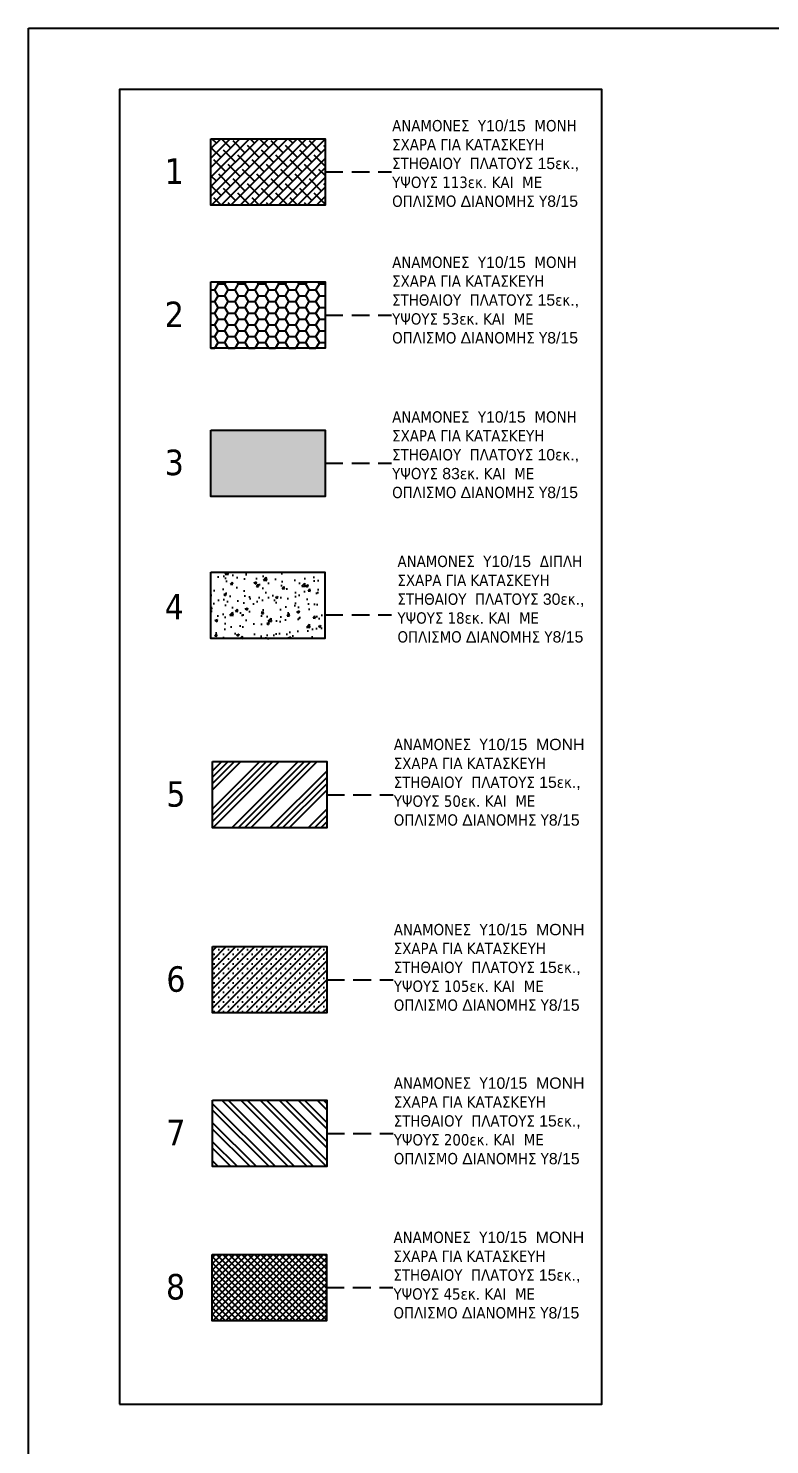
# Model space of a CAD drawing. Header units: millimetres. Extents: x -2171 to 1563, y -1758 to -1505.
# Drawn here: x 991.56 to 1002.03, y -1609.11 to -1589.1 of the extents above; entities that cross this region are included whole.
import ezdxf

# ---------------------------------------------------------------- set-up
doc = ezdxf.new("R2010")
doc.units = ezdxf.units.MM
doc.linetypes.add('DASHDOT', pattern=[25.4, 12.7, -6.35, 0, -6.35])
doc.linetypes.add('HIDDEN', pattern=[0.375, 0.25, -0.125])
for name, color, linetype in [('-S-AKSONES', 50, 'DASHDOT'), ('-S_TEXT', 3, 'Continuous'), ('Geo_Beam_0', 94, 'Continuous'), ('Geo_Lines_-1', 94, 'Continuous'), ('Geo_Lines_0', 7, 'Continuous'), ('Geo_Lines_3', 7, 'Continuous'), ('STITHAIO', 94, 'Continuous')]:
    doc.layers.add(name, color=color, linetype=linetype)
doc.styles.get("Standard").update_dxf_attribs({"font": 'tahoma.ttf'})

msp = doc.modelspace()

# ---------------------------------------------------------------- hatches: boundary and pattern name
at = {"layer": 'Geo_Beam_0', "linetype": 'Continuous', "ltscale": 0.5, "transparency": 33554687}
h = msp.add_hatch(dxfattribs=at)
h.set_pattern_fill('SACNCR', color=253, scale=0.04)
h.set_pattern_definition([(45, (583.06701, 21.20484), (-0.067351921, 0.067351921), []), (45, (583.13436, 21.20484), (-0.067351921, 0.067351921), [0, -0.09525])])
h.paths.add_polyline_path([(995.7744, -1603.0095), (995.7744, -1602.0724), (994.1629, -1602.0724), (994.1629, -1603.0095)])
at = {"layer": 'Geo_Lines_-1', "ltscale": 0.5, "transparency": 33554572}
h = msp.add_hatch(dxfattribs=at)
h.set_pattern_fill('ANSI38', scale=0.03)
h.set_pattern_definition([(45, (3087.58065, 454.95914), (-0.067351921, 0.067351921), []), (135, (3087.58065, 454.95914), (-0.2020557627, 0.067351921), [0.238125, -0.142875])])
h.paths.add_polyline_path([(995.7517, -1591.5957), (995.7517, -1590.6585), (994.1401, -1590.6585), (994.1401, -1591.5957)])
at = {"layer": 'Geo_Lines_0', "linetype": 'Continuous', "ltscale": 0.5}
h = msp.add_hatch(dxfattribs=at)
h.set_pattern_fill('HONEY', color=9, scale=0.03)
h.set_pattern_definition([(0, (2094.092896, 43.20981), (0.142875, 0.0824889193), [0.09525, -0.1905]), (120, (2094.092896, 43.20981), (-0.1428749997, 0.08248892), [0.09525, -0.1905]), (60, (2094.092896, 43.20981), (3e-10, 0.1649778392), [-0.1905, 0.09525])])
h.paths.add_polyline_path([(995.7517, -1593.6192), (995.7517, -1592.682), (994.1401, -1592.682), (994.1401, -1593.6192)])
h = msp.add_hatch(color=253, dxfattribs=at)
h.dxf.hatch_style = 1
h.paths.add_polyline_path([(995.7517, -1595.7108), (995.7517, -1594.7736), (994.1401, -1594.7736), (994.1401, -1595.7108)])
at = {"layer": 'Geo_Lines_3', "linetype": 'Continuous', "ltscale": 0.5, "transparency": 33554572}
h = msp.add_hatch(dxfattribs=at)
h.set_pattern_fill('ANSI34', color=9, scale=0.02)
h.set_pattern_definition([(45, (2973.90583, 427.0325), (-0.269407684, 0.269407684), []), (45, (2973.99563, 427.0325), (-0.269407684, 0.269407684), []), (45, (2974.08544, 427.0325), (-0.269407684, 0.269407684), []), (45, (2974.17524, 427.0325), (-0.269407684, 0.269407684), [])])
h.paths.add_polyline_path([(995.7744, -1600.3943), (995.7744, -1599.4572), (994.1629, -1599.4572), (994.1629, -1600.3943)])
h = msp.add_hatch(dxfattribs=at)
h.set_pattern_fill('ANSI32', color=9, scale=0.02, angle=90)
h.set_pattern_definition([(135, (583.06701, 21.20484), (-0.134703842, -0.134703842), []), (135, (583.06701, 21.29465), (-0.134703842, -0.134703842), [])])
h.paths.add_polyline_path([(995.7744, -1605.1789), (995.7744, -1604.2417), (994.1629, -1604.2417), (994.1629, -1605.1789)])
h = msp.add_hatch(dxfattribs=at)
h.set_pattern_fill('ANSI37', color=9, scale=0.02)
h.set_pattern_definition([(45, (302.68579, 15.8248), (-0.0449012806, 0.0449012806), []), (135, (302.68579, 15.8248), (-0.0449012806, -0.0449012806), [])])
h.paths.add_polyline_path([(995.7699, -1607.357), (995.7699, -1606.4199), (994.1584, -1606.4199), (994.1584, -1607.357)])
at = {"layer": 'STITHAIO', "ltscale": 0.5, "transparency": 33554572}
h = msp.add_hatch(dxfattribs=at)
h.set_pattern_fill('AR-CONC', scale=0.002)
h.set_pattern_definition([(50, (2033.2827, 29.86168), (0.36436934, -0.03187817), [0.0381, -0.4191]), (355, (2033.2827, 29.86168), (-0.07048684, 0.38211369), [0.03048, -0.33528117]), (100.451445, (2033.31307, 29.85902), (0.293882494, 0.350235504), [0.03238002, -0.35618049]), (46.1842, (2033.2827, 29.96328), (0.54215808, -0.08408466), [0.05715, -0.62865]), (96.635558, (2033.3279, 29.95627), (0.47480827, 0.49485225), [0.04857005, -0.53427122]), (351.18415, (2033.2827, 29.9633), (0.47480827, 0.49485225), [0.04571993, -0.50291946]), (21, (2033.3335, 29.93788), (0.303228783, -0.204530396), [0.0381, -0.4191]), (326, (2033.3335, 29.93788), (0.12360406, 0.36837593), [0.03048, -0.33528]), (71.451445, (2033.35877, 29.92083), (0.42683284, 0.16384554), [0.03238002, -0.356179875]), (37.5, (2033.2827, 29.86168), (0.0061772065, 0.169110078), [0, -0.331216, 0, -0.34036, 0, -0.33655]), (7.5, (2033.2827, 29.86168), (0.133639325, 0.20036115), [0, -0.194056, 0, -0.323596, 0, -0.12827]), (327.5, (2033.16942, 29.86168), (0.27118119, -0.011457488), [0, -0.127, 0, -0.39624, 0, -0.52578]), (317.5, (2033.11862, 29.86168), (0.296258363, 0.050852982), [0, -0.1651, 0, -0.263144, 0, -0.37338])])
h.paths.add_polyline_path([(995.7473, -1597.7192), (995.7473, -1596.782), (994.1357, -1596.782), (994.1357, -1597.7192)])

# ---------------------------------------------------------------- linework, layer by layer
at = {"layer": '-S-AKSONES', "linetype": 'HIDDEN'}
for p, q in [((995.7517, -1591.1271), (996.6909, -1591.1271)), ((995.7517, -1593.1506), (996.6909, -1593.1506)), ((995.7517, -1595.2422), (996.6909, -1595.2422)), ((995.7517, -1597.3836), (996.6909, -1597.3836)), ((995.7744, -1599.9258), (996.7137, -1599.9258)), ((995.7744, -1602.541), (996.7137, -1602.541)), ((995.7744, -1604.7103), (996.7137, -1604.7103)), ((995.7699, -1606.8885), (996.7092, -1606.8885))]:
    msp.add_line(p, q, dxfattribs=at)
at = {"layer": '-S_TEXT', "ltscale": 5}
msp.add_lwpolyline([(991.5614, -1589.0982), (1049.7089, -1589.0982), (1049.7089, -1629.1429), (991.5614, -1629.1429)], close=True, dxfattribs=at)
at = {"layer": '-S_TEXT', "color": 3, "linetype": 'Continuous', "ltscale": 0.5}
msp.add_lwpolyline([(992.8487, -1608.5341), (999.6579, -1608.5341), (999.6579, -1589.9634), (992.8487, -1589.9634)], close=True, dxfattribs=at)
at = {"layer": '-S_TEXT', "color": 94}
for points in [[(994.1401, -1590.6585), (995.7517, -1590.6585), (995.7517, -1591.5957), (994.1401, -1591.5957)], [(994.1401, -1592.682), (995.7517, -1592.682), (995.7517, -1593.6192), (994.1401, -1593.6192)], [(994.1401, -1594.7736), (995.7517, -1594.7736), (995.7517, -1595.7108), (994.1401, -1595.7108)], [(994.1357, -1596.782), (995.7473, -1596.782), (995.7473, -1597.7192), (994.1357, -1597.7192)], [(994.1629, -1599.4572), (995.7744, -1599.4572), (995.7744, -1600.3943), (994.1629, -1600.3943)], [(994.1629, -1602.0724), (995.7744, -1602.0724), (995.7744, -1603.0095), (994.1629, -1603.0095)], [(994.1629, -1604.2417), (995.7744, -1604.2417), (995.7744, -1605.1789), (994.1629, -1605.1789)], [(994.1584, -1606.4199), (995.7699, -1606.4199), (995.7699, -1607.357), (994.1584, -1607.357)]]:
    msp.add_lwpolyline(points, close=True, dxfattribs=at)

# ---------------------------------------------------------------- texts
at = {"layer": '-S_TEXT', "attachment_point": 1}
for s, width, insert, char_height in [('\\A1;ΑΝΑΜΟΝΕΣ  Υ{\\fArial|b0|i0|c186|p34;10/15  }ΜΟΝΗ ΣΧΑΡΑ ΓΙΑ ΚΑΤΑΣΚΕΥΗ{\\fArial|b0|i0|c186|p34; }ΣΤΗΘΑΙΟΥ  ΠΛΑΤΟΥΣ {\\fArial|b0|i0|c186|p34;15}εκ{\\fArial|b0|i0|c186|p34;., }ΥΨΟΥΣ 113εκ{\\fArial|b0|i0|c186|p34;. }ΚΑΙ {\\fArial|b0|i0|c186|p34; }ΜΕ ΟΠΛΙΣΜΟ {\\fArial|b0|i0|c186|p34;Δ}ΙΑΝΟΜΗΣ Υ{\\fArial|b0|i0|c186|p34;8/15}', 2.695595, (996.6983, -1590.3935), 0.16), ('\\A1;1', 4.518418, (993.4868, -1590.9356), 0.36), ('\\A1;ΑΝΑΜΟΝΕΣ  Υ{\\fArial|b0|i0|c186|p34;10/15  }ΜΟΝΗ ΣΧΑΡΑ ΓΙΑ ΚΑΤΑΣΚΕΥΗ{\\fArial|b0|i0|c186|p34; }ΣΤΗΘΑΙΟΥ  ΠΛΑΤΟΥΣ {\\fArial|b0|i0|c186|p34;15}εκ{\\fArial|b0|i0|c186|p34;., }ΥΨΟΥΣ 53εκ{\\fArial|b0|i0|c186|p34;. }ΚΑΙ {\\fArial|b0|i0|c186|p34; }ΜΕ ΟΠΛΙΣΜΟ {\\fArial|b0|i0|c186|p34;Δ}ΙΑΝΟΜΗΣ Υ{\\fArial|b0|i0|c186|p34;8/15}', 2.695595, (996.6983, -1592.3235), 0.16), ('\\A1;2', 4.518418, (993.4868, -1592.9591), 0.36), ('\\A1;ΑΝΑΜΟΝΕΣ  Υ{\\fArial|b0|i0|c186|p34;10/15  }ΜΟΝΗ ΣΧΑΡΑ ΓΙΑ ΚΑΤΑΣΚΕΥΗ{\\fArial|b0|i0|c186|p34; }ΣΤΗΘΑΙΟΥ  ΠΛΑΤΟΥΣ {\\fArial|b0|i0|c186|p34;1\\fArial|b0|i0|c0|p34;0}εκ{\\fArial|b0|i0|c186|p34;., }ΥΨΟΥΣ {\\fArial|b0|i0|c0|p34;83}εκ{\\fArial|b0|i0|c186|p34;. }ΚΑΙ {\\fArial|b0|i0|c186|p34; }ΜΕ ΟΠΛΙΣΜΟ {\\fArial|b0|i0|c186|p34;Δ}ΙΑΝΟΜΗΣ Υ{\\fArial|b0|i0|c186|p34;8/15}', 2.695595, (996.6983, -1594.5086), 0.16), ('\\A1;3', 4.518418, (993.4868, -1595.0507), 0.36), ('\\A1;ΑΝΑΜΟΝΕΣ  Υ{\\fArial|b0|i0|c186|p34;10/15  }ΔΙΠΛΗ ΣΧΑΡΑ ΓΙΑ ΚΑΤΑΣΚΕΥΗ{\\fArial|b0|i0|c186|p34; }ΣΤΗΘΑΙΟΥ  ΠΛΑΤΟΥΣ {\\fArial|b0|i0|c0|p34;30}εκ{\\fArial|b0|i0|c186|p34;., }ΥΨΟΥΣ 18εκ{\\fArial|b0|i0|c186|p34;. }ΚΑΙ {\\fArial|b0|i0|c186|p34; }ΜΕ ΟΠΛΙΣΜΟ {\\fArial|b0|i0|c186|p34;Δ}ΙΑΝΟΜΗΣ Υ{\\fArial|b0|i0|c186|p34;8/15}', 2.695595, (996.7735, -1596.5487), 0.16), ('\\A1;4', 4.518418, (993.4868, -1597.0901), 0.36), ('\\A1;ΑΝΑΜΟΝΕΣ  Υ{\\fArial|b0|i0|c186|p34;10/15  \\fArial|b0|i0|c161|p34;ΜΟΝΗ} ΣΧΑΡΑ ΓΙΑ ΚΑΤΑΣΚΕΥΗ{\\fArial|b0|i0|c186|p34; }ΣΤΗΘΑΙΟΥ  ΠΛΑΤΟΥΣ {\\fArial|b0|i0|c161|p34;1\\fArial|b0|i0|c186|p34;5}εκ{\\fArial|b0|i0|c186|p34;., }ΥΨΟΥΣ 50εκ{\\fArial|b0|i0|c186|p34;. }ΚΑΙ {\\fArial|b0|i0|c186|p34; }ΜΕ ΟΠΛΙΣΜΟ {\\fArial|b0|i0|c186|p34;Δ}ΙΑΝΟΜΗΣ Υ{\\fArial|b0|i0|c186|p34;8/15}', 2.695595, (996.7211, -1599.1359), 0.16), ('\\A1;5', 4.518418, (993.5095, -1599.7343), 0.36), ('\\A1;ΑΝΑΜΟΝΕΣ  Υ{\\fArial|b0|i0|c186|p34;10/15  \\fArial|b0|i0|c161|p34;ΜΟΝΗ} ΣΧΑΡΑ ΓΙΑ ΚΑΤΑΣΚΕΥΗ{\\fArial|b0|i0|c186|p34; }ΣΤΗΘΑΙΟΥ  ΠΛΑΤΟΥΣ {\\fArial|b0|i0|c161|p34;1\\fArial|b0|i0|c186|p34;5}εκ{\\fArial|b0|i0|c186|p34;., }ΥΨΟΥΣ 105εκ{\\fArial|b0|i0|c186|p34;. }ΚΑΙ {\\fArial|b0|i0|c186|p34; }ΜΕ ΟΠΛΙΣΜΟ {\\fArial|b0|i0|c186|p34;Δ}ΙΑΝΟΜΗΣ Υ{\\fArial|b0|i0|c186|p34;8/15}', 2.695595, (996.7211, -1601.7511), 0.16), ('\\A1;6', 4.518418, (993.5095, -1602.3495), 0.36), ('\\A1;ΑΝΑΜΟΝΕΣ  Υ{\\fArial|b0|i0|c186|p34;10/15  \\fArial|b0|i0|c161|p34;ΜΟΝΗ} ΣΧΑΡΑ ΓΙΑ ΚΑΤΑΣΚΕΥΗ{\\fArial|b0|i0|c186|p34; }ΣΤΗΘΑΙΟΥ  ΠΛΑΤΟΥΣ {\\fArial|b0|i0|c0|p34;15}εκ{\\fArial|b0|i0|c186|p34;., }ΥΨΟΥΣ 200εκ{\\fArial|b0|i0|c186|p34;. }ΚΑΙ {\\fArial|b0|i0|c186|p34; }ΜΕ ΟΠΛΙΣΜΟ {\\fArial|b0|i0|c186|p34;Δ}ΙΑΝΟΜΗΣ Υ{\\fArial|b0|i0|c186|p34;8/15}', 2.695595, (996.7211, -1603.9204), 0.16), ('\\A1;7', 4.518418, (993.5095, -1604.5188), 0.36), ('\\A1;ΑΝΑΜΟΝΕΣ  Υ{\\fArial|b0|i0|c186|p34;10/15  \\fArial|b0|i0|c161|p34;ΜΟΝΗ} ΣΧΑΡΑ ΓΙΑ ΚΑΤΑΣΚΕΥΗ{\\fArial|b0|i0|c186|p34; }ΣΤΗΘΑΙΟΥ  ΠΛΑΤΟΥΣ {\\fArial|b0|i0|c161|p34;1\\fArial|b0|i0|c186|p34;5}εκ{\\fArial|b0|i0|c186|p34;., }ΥΨΟΥΣ 45εκ{\\fArial|b0|i0|c186|p34;. }ΚΑΙ {\\fArial|b0|i0|c186|p34; }ΜΕ ΟΠΛΙΣΜΟ {\\fArial|b0|i0|c186|p34;Δ}ΙΑΝΟΜΗΣ Υ{\\fArial|b0|i0|c186|p34;8/15}', 2.695595, (996.7166, -1606.0986), 0.16), ('\\A1;8', 4.518418, (993.505, -1606.697), 0.36)]:
    msp.add_mtext_dynamic_manual_height_columns(s, width=width, gutter_width=0.8, heights=[0], dxfattribs=dict(at, insert=insert, char_height=char_height))

doc.saveas('drawing.dxf')
